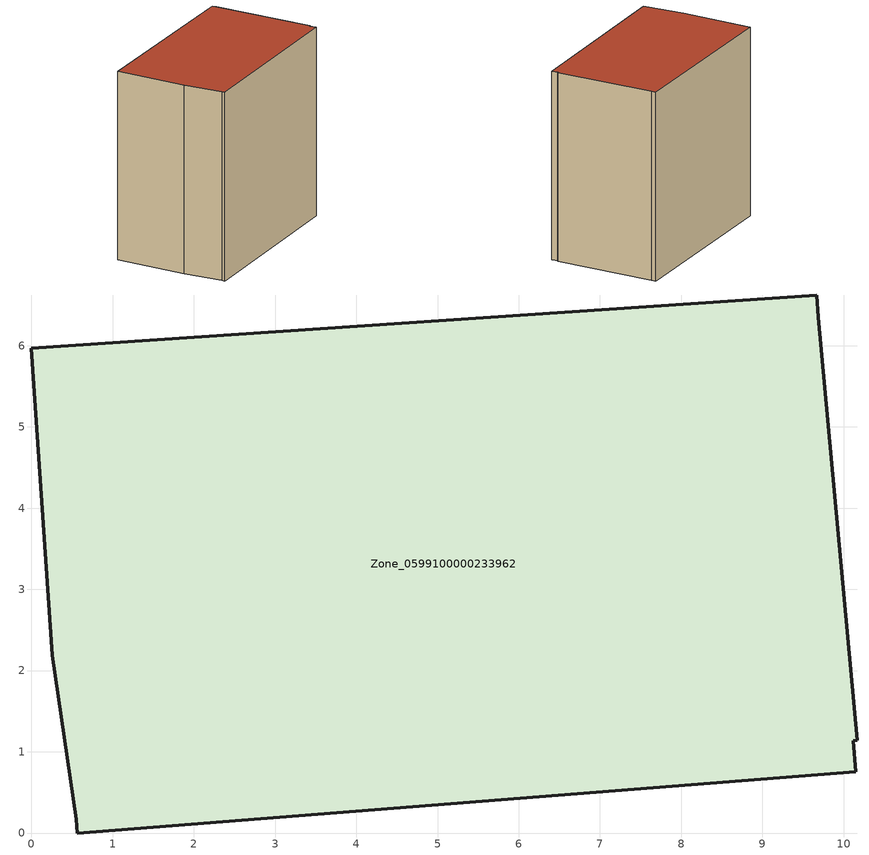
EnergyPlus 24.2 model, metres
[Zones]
Zone_0599100000233962
 floor ground (C_G): 10.15,0.76 0.57,0 0.56,0.17 0.26,2.19 0,5.97 9.67,6.62 9.69,6.35 10.17,1.14 10.12,1.14 z0
 wall outside (C_F): 9.67,6.62 0,5.97 0.26,2.19 0.56,0.17 0.57,0 10.15,0.76 10.12,1.14 10.17,1.14 9.69,6.35 9.67,6.62 z0:10.15
 roof outside (C_R): 0.57,0 10.15,0.76 10.12,1.14 10.17,1.14 9.69,6.35 9.67,6.62 0,5.97 0.26,2.19 0.56,0.17 z10.15
[BUILDING]
Pand.0599100000233962: North Axis=0; Terrain=City; Loads Convergence Tolerance Value=0.04; Temperature Convergence Tolerance Value=0.4; Solar Distribution=FullExterior; Maximum Number of Warmup Days=25; Minimum Number of Warmup Days=1
[Site:Location]
Rotterdam.The.Hague.AP_ZH_NLD Design_Conditions: Latitude=51.96; Longitude=4.45; Time Zone=1; Elevation=-4.5
[SITE:GROUNDTEMPERATURE:BUILDINGSURFACE]
18, 18, 18, 18, 18, 18, 18, 18, 18, 18, 18, 18
[MATERIAL] Thermal Absorptance=0.9; Solar Absorptance=0.7; Visible Absorptance=0.7
Name | Roughness | Thickness | Conductivity | Density | Specific Heat
G.TI.1946 | MediumSmooth | 0.15 | 1 | 540 | 1210
F.TI.1946 | Rough | 0.3 | 0.857143 | 1920 | 840
R.TI.1946 | MediumRough | 0.2 | 0.1 | 1500 | 1000
[CONSTRUCTION]
C_G: G.TI.1946
C_F: F.TI.1946
C_R: R.TI.1946
[ZONE]
Zone_0599100000233962: Type=1; Multiplier=1; Ceiling Height=Autocalculate; Volume=Autocalculate; Floor Area=autocalculate; Part of Total Floor Area=Yes
[ZONEINFILTRATION:DESIGNFLOWRATE]
Infil_Zone_0599100000233962: Zone or ZoneList or Space or SpaceList=Zone_0599100000233962; Schedule=AlwaysOn; Design Flow Rate Calculation Method=Flow/Area; Flow Rate per Floor Area=0.003; Constant Term Coefficient=1; Temperature Term Coefficient=0; Velocity Term Coefficient=0; Velocity Squared Term Coefficient=0
[HVACTEMPLATE:ZONE:IDEALLOADSAIRSYSTEM]
Zone_0599100000233962: Maximum Heating Supply Air Temperature=50; Minimum Cooling Supply Air Temperature=13; Maximum Heating Supply Air Humidity Ratio=0.0156; Minimum Cooling Supply Air Humidity Ratio=0.0077; Heating Limit=NoLimit; Cooling Limit=NoLimit; Dehumidification Control Type=ConstantSensibleHeatRatio; Cooling Sensible Heat Ratio=0.7; Dehumidification Setpoint=60; Humidification Control Type=None; Humidification Setpoint=30; Outdoor Air Method=None; Outdoor Air Flow Rate per Person=0.00944; Outdoor Air Flow Rate per Zone Floor Area=0; Outdoor Air Flow Rate per Zone=0; Demand Controlled Ventilation Type=None; Outdoor Air Economizer Type=NoEconomizer; Heat Recovery Type=None; Sensible Heat Recovery Effectiveness=0.7; Latent Heat Recovery Effectiveness=0.65
[ZONECONTROL:THERMOSTAT]
ThermostatControl_Zone_0599100000233962: Zone or ZoneList=Zone_0599100000233962; Control Type Schedule=DualSetpointControlType; Control 1=Thermostat_Zone_0599100000233962; Temperature Difference Between Cutout And Setpoint=0
[THERMOSTATSETPOINT:DUALSETPOINT]
Thermostat_Zone_0599100000233962: Heating Setpoint Temperature Schedule=HeatingSetpoint_Zone_0599100000233962; Cooling Setpoint Temperature Schedule=CoolingSetpoint_Zone_0599100000233962
[SCHEDULE:COMPACT]
HeatingSetpoint_Zone_0599100000233962: Through: 12/31, For: AllDays, Until: 24:00, 21
CoolingSetpoint_Zone_0599100000233962: Through: 12/31, For: AllDays, Until: 24:00, 24
DualSetpointControlType: Through: 12/31, For: AllDays, Until: 24:00, 4
AlwaysOn: Through: 12/31, For: AllDays, Until: 24:00, 1
